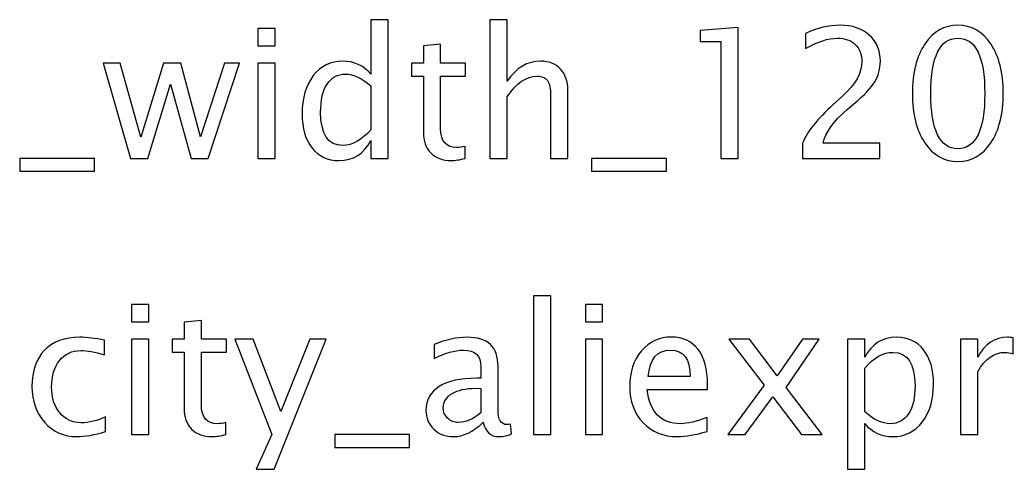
# Model space of a CAD drawing. Header units: centimetres. Extents: x -40.8 to 37.3, y -24.7 to 43.3.
# Drawn here: x -2.56 to 9.15, y 38.01 to 43.3 of the extents above; entities that cross this region are included whole.
import ezdxf

# ---------------------------------------------------------------- set-up
doc = ezdxf.new("R2010")
doc.units = ezdxf.units.CM
doc.header["$MEASUREMENT"] = 0
doc.layers.add('Layer 1', color=7, linetype='Continuous')

msp = doc.modelspace()

# ---------------------------------------------------------------- linework, layer by layer
at = {"layer": 'Layer 1'}
for points, knots in [([(0.24715, 42.99759), (0.24715, 42.99759), (0.24715, 43.20079), (0.24715, 43.20079), (0.24715, 43.20079), (0.24715, 43.20079), (0.45035, 43.20079), (0.45035, 43.20079), (0.45035, 43.20079), (0.45035, 43.20079), (0.45035, 42.99759), (0.45035, 42.99759), (0.45035, 42.99759), (0.45035, 42.99759), (0.24715, 42.99759), (0.24715, 42.99759)], [0, 0, 0, 0, 0.2, 0.2, 0.2, 0.2, 0.4, 0.4, 0.4, 0.4, 0.6, 0.6, 0.6, 0.6, 1, 1, 1, 1]), ([(1.58065, 41.67044), (1.58065, 41.67044), (1.58065, 41.88105), (1.58065, 41.88105), (1.58065, 41.88105), (1.49775, 41.72371), (1.37287, 41.64504), (1.206, 41.64504), (1.206, 41.64504), (1.07054, 41.64504), (0.964, 41.69408), (0.88639, 41.7925), (0.88639, 41.7925), (0.80878, 41.89093), (0.76997, 42.02534), (0.76997, 42.19573), (0.76997, 42.19573), (0.76997, 42.38199), (0.81407, 42.53192), (0.90191, 42.64552), (0.90191, 42.64552), (0.9901, 42.75876), (1.10582, 42.81556), (1.2494, 42.81556), (1.2494, 42.81556), (1.38239, 42.81556), (1.49317, 42.76476), (1.58065, 42.66281), (1.58065, 42.66281), (1.58065, 42.66281), (1.58065, 43.30239), (1.58065, 43.30239), (1.58065, 43.30239), (1.58065, 43.30239), (1.78386, 43.30239), (1.78386, 43.30239), (1.78386, 43.30239), (1.78386, 43.30239), (1.78386, 41.67044), (1.78386, 41.67044), (1.78386, 41.67044), (1.78386, 41.67044), (1.58065, 41.67044), (1.58065, 41.67044)], [0, 0, 0, 0, 0.08333333, 0.08333333, 0.08333333, 0.08333333, 0.16666667, 0.16666667, 0.16666667, 0.16666667, 0.25, 0.25, 0.25, 0.25, 0.33333333, 0.33333333, 0.33333333, 0.33333333, 0.41666667, 0.41666667, 0.41666667, 0.41666667, 0.5, 0.5, 0.5, 0.5, 0.58333333, 0.58333333, 0.58333333, 0.58333333, 0.66666667, 0.66666667, 0.66666667, 0.66666667, 0.75, 0.75, 0.75, 0.75, 0.83333333, 0.83333333, 0.83333333, 0.83333333, 1, 1, 1, 1]), ([(2.98259, 41.67044), (2.98259, 41.67044), (2.98259, 43.30239), (2.98259, 43.30239), (2.98259, 43.30239), (2.98259, 43.30239), (3.18579, 43.30239), (3.18579, 43.30239), (3.18579, 43.30239), (3.18579, 43.30239), (3.18579, 42.58026), (3.18579, 42.58026), (3.18579, 42.58026), (3.29339, 42.73724), (3.42533, 42.81556), (3.58126, 42.81556), (3.58126, 42.81556), (3.67933, 42.81556), (3.75729, 42.78487), (3.81479, 42.72313), (3.81479, 42.72313), (3.8723, 42.66175), (3.90123, 42.57884), (3.90123, 42.47513), (3.90123, 42.47513), (3.90123, 42.47513), (3.90123, 41.67044), (3.90123, 41.67044), (3.90123, 41.67044), (3.90123, 41.67044), (3.69802, 41.67044), (3.69802, 41.67044), (3.69802, 41.67044), (3.69802, 41.67044), (3.69802, 42.40881), (3.69802, 42.40881), (3.69802, 42.40881), (3.69802, 42.49206), (3.68568, 42.55133), (3.66134, 42.58661), (3.66134, 42.58661), (3.63664, 42.62224), (3.59607, 42.63987), (3.53927, 42.63987), (3.53927, 42.63987), (3.41439, 42.63987), (3.29656, 42.55838), (3.18579, 42.3954), (3.18579, 42.3954), (3.18579, 42.3954), (3.18579, 41.67044), (3.18579, 41.67044), (3.18579, 41.67044), (3.18579, 41.67044), (2.98259, 41.67044), (2.98259, 41.67044)], [0, 0, 0, 0, 0.06666667, 0.06666667, 0.06666667, 0.06666667, 0.13333333, 0.13333333, 0.13333333, 0.13333333, 0.2, 0.2, 0.2, 0.2, 0.26666667, 0.26666667, 0.26666667, 0.26666667, 0.33333333, 0.33333333, 0.33333333, 0.33333333, 0.4, 0.4, 0.4, 0.4, 0.46666667, 0.46666667, 0.46666667, 0.46666667, 0.53333333, 0.53333333, 0.53333333, 0.53333333, 0.6, 0.6, 0.6, 0.6, 0.66666667, 0.66666667, 0.66666667, 0.66666667, 0.73333333, 0.73333333, 0.73333333, 0.73333333, 0.8, 0.8, 0.8, 0.8, 0.86666667, 0.86666667, 0.86666667, 0.86666667, 1, 1, 1, 1]), ([(5.70605, 41.67044), (5.70605, 41.67044), (5.70605, 43.04839), (5.70605, 43.04839), (5.70605, 43.04839), (5.70605, 43.04839), (5.46263, 43.04839), (5.46263, 43.04839), (5.46263, 43.04839), (5.46263, 43.04839), (5.46263, 43.17539), (5.46263, 43.17539), (5.46263, 43.17539), (5.46263, 43.17539), (5.90925, 43.21349), (5.90925, 43.21349), (5.90925, 43.21349), (5.90925, 43.21349), (5.90925, 41.67044), (5.90925, 41.67044), (5.90925, 41.67044), (5.90925, 41.67044), (5.70605, 41.67044), (5.70605, 41.67044)], [0, 0, 0, 0, 0.14285714, 0.14285714, 0.14285714, 0.14285714, 0.28571429, 0.28571429, 0.28571429, 0.28571429, 0.42857143, 0.42857143, 0.42857143, 0.42857143, 0.57142857, 0.57142857, 0.57142857, 0.57142857, 0.71428571, 0.71428571, 0.71428571, 0.71428571, 1, 1, 1, 1]), ([(6.6656, 41.67044), (6.6656, 41.67044), (6.6656, 41.84824), (6.6656, 41.84824), (6.6656, 41.84824), (6.72487, 41.98688), (6.84446, 42.13822), (7.02473, 42.30156), (7.02473, 42.30156), (7.02473, 42.30156), (7.14115, 42.40598), (7.14115, 42.40598), (7.14115, 42.40598), (7.29108, 42.54216), (7.36622, 42.67692), (7.36622, 42.81097), (7.36622, 42.81097), (7.36622, 42.8967), (7.34047, 42.96373), (7.28932, 43.01276), (7.28932, 43.01276), (7.23816, 43.0618), (7.16725, 43.08649), (7.0773, 43.08649), (7.0773, 43.08649), (6.97217, 43.08649), (6.84764, 43.04628), (6.7037, 42.96584), (6.7037, 42.96584), (6.7037, 42.96584), (6.7037, 43.14364), (6.7037, 43.14364), (6.7037, 43.14364), (6.83952, 43.20714), (6.97464, 43.23889), (7.1094, 43.23889), (7.1094, 43.23889), (7.25263, 43.23889), (7.36763, 43.20044), (7.45442, 43.12318), (7.45442, 43.12318), (7.54085, 43.04592), (7.58424, 42.94362), (7.58424, 42.81591), (7.58424, 42.81591), (7.58424, 42.72419), (7.56237, 42.6427), (7.51862, 42.57179), (7.51862, 42.57179), (7.47452, 42.50053), (7.39303, 42.41445), (7.27344, 42.31285), (7.27344, 42.31285), (7.27344, 42.31285), (7.19477, 42.24582), (7.19477, 42.24582), (7.19477, 42.24582), (7.03108, 42.10718), (6.93654, 41.97453), (6.91114, 41.84824), (6.91114, 41.84824), (6.91114, 41.84824), (7.57789, 41.84824), (7.57789, 41.84824), (7.57789, 41.84824), (7.57789, 41.84824), (7.57789, 41.67044), (7.57789, 41.67044), (7.57789, 41.67044), (7.57789, 41.67044), (6.6656, 41.67044), (6.6656, 41.67044)], [0, 0, 0, 0, 0.05263158, 0.05263158, 0.05263158, 0.05263158, 0.10526316, 0.10526316, 0.10526316, 0.10526316, 0.15789474, 0.15789474, 0.15789474, 0.15789474, 0.21052632, 0.21052632, 0.21052632, 0.21052632, 0.26315789, 0.26315789, 0.26315789, 0.26315789, 0.31578947, 0.31578947, 0.31578947, 0.31578947, 0.36842105, 0.36842105, 0.36842105, 0.36842105, 0.42105263, 0.42105263, 0.42105263, 0.42105263, 0.47368421, 0.47368421, 0.47368421, 0.47368421, 0.52631579, 0.52631579, 0.52631579, 0.52631579, 0.57894737, 0.57894737, 0.57894737, 0.57894737, 0.63157895, 0.63157895, 0.63157895, 0.63157895, 0.68421053, 0.68421053, 0.68421053, 0.68421053, 0.73684211, 0.73684211, 0.73684211, 0.73684211, 0.78947368, 0.78947368, 0.78947368, 0.78947368, 0.84210526, 0.84210526, 0.84210526, 0.84210526, 0.89473684, 0.89473684, 0.89473684, 0.89473684, 1, 1, 1, 1]), ([(8.49723, 41.63234), (8.33671, 41.63234), (8.20724, 41.70607), (8.10917, 41.85318), (8.10917, 41.85318), (8.01075, 42.00029), (7.96171, 42.19432), (7.96171, 42.43562), (7.96171, 42.43562), (7.96171, 42.67692), (8.01075, 42.87094), (8.10917, 43.01805), (8.10917, 43.01805), (8.20724, 43.16516), (8.33671, 43.23889), (8.49723, 43.23889), (8.49723, 43.23889), (8.65845, 43.23889), (8.78792, 43.16551), (8.88599, 43.01876), (8.88599, 43.01876), (8.98371, 42.872), (9.03275, 42.67762), (9.03275, 42.43562), (9.03275, 42.43562), (9.03275, 42.19432), (8.98371, 42.00029), (8.88599, 41.85318), (8.88599, 41.85318), (8.78792, 41.70607), (8.65845, 41.63234), (8.49723, 41.63234)], [0, 0, 0, 0, 0.11111111, 0.11111111, 0.11111111, 0.11111111, 0.22222222, 0.22222222, 0.22222222, 0.22222222, 0.33333333, 0.33333333, 0.33333333, 0.33333333, 0.44444444, 0.44444444, 0.44444444, 0.44444444, 0.55555556, 0.55555556, 0.55555556, 0.55555556, 0.66666667, 0.66666667, 0.66666667, 0.66666667, 0.77777778, 0.77777778, 0.77777778, 0.77777778, 1, 1, 1, 1]), ([(8.49687, 41.78474), (8.70889, 41.78474), (8.81473, 42.0017), (8.81473, 42.43562), (8.81473, 42.43562), (8.81473, 42.86953), (8.70889, 43.08649), (8.49687, 43.08649), (8.49687, 43.08649), (8.28556, 43.08649), (8.17973, 42.86953), (8.17973, 42.43562), (8.17973, 42.43562), (8.17973, 42.0017), (8.28556, 41.78474), (8.49687, 41.78474)], [0, 0, 0, 0, 0.2, 0.2, 0.2, 0.2, 0.4, 0.4, 0.4, 0.4, 0.6, 0.6, 0.6, 0.6, 1, 1, 1, 1]), ([(2.69261, 41.67079), (2.62982, 41.65351), (2.57514, 41.64504), (2.52892, 41.64504), (2.52892, 41.64504), (2.42521, 41.64504), (2.34442, 41.67467), (2.28656, 41.73394), (2.28656, 41.73394), (2.22835, 41.79321), (2.19943, 41.8754), (2.19943, 41.98088), (2.19943, 41.98088), (2.19943, 41.98088), (2.19943, 42.63987), (2.19943, 42.63987), (2.19943, 42.63987), (2.19943, 42.63987), (2.05902, 42.63987), (2.05902, 42.63987), (2.05902, 42.63987), (2.05902, 42.63987), (2.05902, 42.79228), (2.05902, 42.79228), (2.05902, 42.79228), (2.05902, 42.79228), (2.19943, 42.79228), (2.19943, 42.79228), (2.19943, 42.79228), (2.19943, 42.79228), (2.19943, 42.99512), (2.19943, 42.99512), (2.19943, 42.99512), (2.19943, 42.99512), (2.40263, 43.01453), (2.40263, 43.01453), (2.40263, 43.01453), (2.40263, 43.01453), (2.40263, 42.79228), (2.40263, 42.79228), (2.40263, 42.79228), (2.40263, 42.79228), (2.69684, 42.79228), (2.69684, 42.79228), (2.69684, 42.79228), (2.69684, 42.79228), (2.69684, 42.63987), (2.69684, 42.63987), (2.69684, 42.63987), (2.69684, 42.63987), (2.40263, 42.63987), (2.40263, 42.63987), (2.40263, 42.63987), (2.40263, 42.63987), (2.40263, 42.01757), (2.40263, 42.01757), (2.40263, 42.01757), (2.40263, 41.87082), (2.46648, 41.79744), (2.59383, 41.79744), (2.59383, 41.79744), (2.621, 41.79744), (2.65381, 41.80203), (2.69261, 41.81085), (2.69261, 41.81085), (2.69261, 41.81085), (2.69261, 41.67079), (2.69261, 41.67079)], [0, 0, 0, 0, 0.05555556, 0.05555556, 0.05555556, 0.05555556, 0.11111111, 0.11111111, 0.11111111, 0.11111111, 0.16666667, 0.16666667, 0.16666667, 0.16666667, 0.22222222, 0.22222222, 0.22222222, 0.22222222, 0.27777778, 0.27777778, 0.27777778, 0.27777778, 0.33333333, 0.33333333, 0.33333333, 0.33333333, 0.38888889, 0.38888889, 0.38888889, 0.38888889, 0.44444444, 0.44444444, 0.44444444, 0.44444444, 0.5, 0.5, 0.5, 0.5, 0.55555556, 0.55555556, 0.55555556, 0.55555556, 0.61111111, 0.61111111, 0.61111111, 0.61111111, 0.66666667, 0.66666667, 0.66666667, 0.66666667, 0.72222222, 0.72222222, 0.72222222, 0.72222222, 0.77777778, 0.77777778, 0.77777778, 0.77777778, 0.83333333, 0.83333333, 0.83333333, 0.83333333, 0.88888889, 0.88888889, 0.88888889, 0.88888889, 1, 1, 1, 1]), ([(-1.25251, 41.67044), (-1.25251, 41.67044), (-1.57424, 42.79228), (-1.57424, 42.79228), (-1.57424, 42.79228), (-1.57424, 42.79228), (-1.37598, 42.79228), (-1.37598, 42.79228), (-1.37598, 42.79228), (-1.37598, 42.79228), (-1.12939, 41.92127), (-1.12939, 41.92127), (-1.12939, 41.92127), (-1.12939, 41.92127), (-0.86339, 42.79228), (-0.86339, 42.79228), (-0.86339, 42.79228), (-0.86339, 42.79228), (-0.66019, 42.79228), (-0.66019, 42.79228), (-0.66019, 42.79228), (-0.66019, 42.79228), (-0.4263, 41.92268), (-0.4263, 41.92268), (-0.4263, 41.92268), (-0.4263, 41.92268), (-0.14337, 42.79228), (-0.14337, 42.79228), (-0.14337, 42.79228), (-0.14337, 42.79228), (0.0302, 42.79228), (0.0302, 42.79228), (0.0302, 42.79228), (0.0302, 42.79228), (-0.33599, 41.67044), (-0.33599, 41.67044), (-0.33599, 41.67044), (-0.33599, 41.67044), (-0.53919, 41.67044), (-0.53919, 41.67044), (-0.53919, 41.67044), (-0.53919, 41.67044), (-0.77978, 42.54533), (-0.77978, 42.54533), (-0.77978, 42.54533), (-0.77978, 42.54533), (-1.04931, 41.67044), (-1.04931, 41.67044), (-1.04931, 41.67044), (-1.04931, 41.67044), (-1.25251, 41.67044), (-1.25251, 41.67044)], [0, 0, 0, 0, 0.07142857, 0.07142857, 0.07142857, 0.07142857, 0.14285714, 0.14285714, 0.14285714, 0.14285714, 0.21428571, 0.21428571, 0.21428571, 0.21428571, 0.28571429, 0.28571429, 0.28571429, 0.28571429, 0.35714286, 0.35714286, 0.35714286, 0.35714286, 0.42857143, 0.42857143, 0.42857143, 0.42857143, 0.5, 0.5, 0.5, 0.5, 0.57142857, 0.57142857, 0.57142857, 0.57142857, 0.64285714, 0.64285714, 0.64285714, 0.64285714, 0.71428571, 0.71428571, 0.71428571, 0.71428571, 0.78571429, 0.78571429, 0.78571429, 0.78571429, 0.85714286, 0.85714286, 0.85714286, 0.85714286, 1, 1, 1, 1]), ([(0.24715, 41.67044), (0.24715, 41.67044), (0.24715, 42.79228), (0.24715, 42.79228), (0.24715, 42.79228), (0.24715, 42.79228), (0.45035, 42.79228), (0.45035, 42.79228), (0.45035, 42.79228), (0.45035, 42.79228), (0.45035, 41.67044), (0.45035, 41.67044), (0.45035, 41.67044), (0.45035, 41.67044), (0.24715, 41.67044), (0.24715, 41.67044)], [0, 0, 0, 0, 0.2, 0.2, 0.2, 0.2, 0.4, 0.4, 0.4, 0.4, 0.6, 0.6, 0.6, 0.6, 1, 1, 1, 1]), ([(1.58065, 42.52381), (1.47517, 42.61659), (1.37534, 42.66316), (1.28079, 42.66316), (1.28079, 42.66316), (1.18766, 42.66316), (1.11569, 42.62435), (1.06454, 42.54639), (1.06454, 42.54639), (1.01339, 42.46878), (0.98799, 42.35871), (0.98799, 42.21619), (0.98799, 42.21619), (0.98799, 41.95407), (1.07477, 41.82284), (1.24869, 41.82284), (1.24869, 41.82284), (1.36158, 41.82284), (1.47235, 41.88458), (1.58065, 42.0077), (1.58065, 42.0077), (1.58065, 42.0077), (1.58065, 42.52381), (1.58065, 42.52381)], [0, 0, 0, 0, 0.14285714, 0.14285714, 0.14285714, 0.14285714, 0.28571429, 0.28571429, 0.28571429, 0.28571429, 0.42857143, 0.42857143, 0.42857143, 0.42857143, 0.57142857, 0.57142857, 0.57142857, 0.57142857, 0.71428571, 0.71428571, 0.71428571, 0.71428571, 1, 1, 1, 1]), ([(-2.55638, 41.51804), (-2.55638, 41.51804), (-2.55638, 41.67044), (-2.55638, 41.67044), (-2.55638, 41.67044), (-2.55638, 41.67044), (-1.67585, 41.67044), (-1.67585, 41.67044), (-1.67585, 41.67044), (-1.67585, 41.67044), (-1.67585, 41.51804), (-1.67585, 41.51804), (-1.67585, 41.51804), (-1.67585, 41.51804), (-2.55638, 41.51804), (-2.55638, 41.51804)], [0, 0, 0, 0, 0.2, 0.2, 0.2, 0.2, 0.4, 0.4, 0.4, 0.4, 0.6, 0.6, 0.6, 0.6, 1, 1, 1, 1]), ([(4.18204, 41.51804), (4.18204, 41.51804), (4.18204, 41.67044), (4.18204, 41.67044), (4.18204, 41.67044), (4.18204, 41.67044), (5.06257, 41.67044), (5.06257, 41.67044), (5.06257, 41.67044), (5.06257, 41.67044), (5.06257, 41.51804), (5.06257, 41.51804), (5.06257, 41.51804), (5.06257, 41.51804), (4.18204, 41.51804), (4.18204, 41.51804)], [0, 0, 0, 0, 0.2, 0.2, 0.2, 0.2, 0.4, 0.4, 0.4, 0.4, 0.6, 0.6, 0.6, 0.6, 1, 1, 1, 1]), ([(3.49588, 38.41783), (3.49588, 38.41783), (3.49588, 40.04978), (3.49588, 40.04978), (3.49588, 40.04978), (3.49588, 40.04978), (3.69908, 40.04978), (3.69908, 40.04978), (3.69908, 40.04978), (3.69908, 40.04978), (3.69908, 38.41783), (3.69908, 38.41783), (3.69908, 38.41783), (3.69908, 38.41783), (3.49588, 38.41783), (3.49588, 38.41783)], [0, 0, 0, 0, 0.2, 0.2, 0.2, 0.2, 0.4, 0.4, 0.4, 0.4, 0.6, 0.6, 0.6, 0.6, 1, 1, 1, 1]), ([(-1.24052, 39.74498), (-1.24052, 39.74498), (-1.24052, 39.94818), (-1.24052, 39.94818), (-1.24052, 39.94818), (-1.24052, 39.94818), (-1.03732, 39.94818), (-1.03732, 39.94818), (-1.03732, 39.94818), (-1.03732, 39.94818), (-1.03732, 39.74498), (-1.03732, 39.74498), (-1.03732, 39.74498), (-1.03732, 39.74498), (-1.24052, 39.74498), (-1.24052, 39.74498)], [0, 0, 0, 0, 0.2, 0.2, 0.2, 0.2, 0.4, 0.4, 0.4, 0.4, 0.6, 0.6, 0.6, 0.6, 1, 1, 1, 1]), ([(4.1076, 39.74498), (4.1076, 39.74498), (4.1076, 39.94818), (4.1076, 39.94818), (4.1076, 39.94818), (4.1076, 39.94818), (4.3108, 39.94818), (4.3108, 39.94818), (4.3108, 39.94818), (4.3108, 39.94818), (4.3108, 39.74498), (4.3108, 39.74498), (4.3108, 39.74498), (4.3108, 39.74498), (4.1076, 39.74498), (4.1076, 39.74498)], [0, 0, 0, 0, 0.2, 0.2, 0.2, 0.2, 0.4, 0.4, 0.4, 0.4, 0.6, 0.6, 0.6, 0.6, 1, 1, 1, 1]), ([(-0.12715, 38.41818), (-0.18994, 38.4009), (-0.24462, 38.39243), (-0.29084, 38.39243), (-0.29084, 38.39243), (-0.39455, 38.39243), (-0.47534, 38.42206), (-0.5332, 38.48133), (-0.5332, 38.48133), (-0.59141, 38.5406), (-0.62033, 38.62279), (-0.62033, 38.72827), (-0.62033, 38.72827), (-0.62033, 38.72827), (-0.62033, 39.38726), (-0.62033, 39.38726), (-0.62033, 39.38726), (-0.62033, 39.38726), (-0.76074, 39.38726), (-0.76074, 39.38726), (-0.76074, 39.38726), (-0.76074, 39.38726), (-0.76074, 39.53967), (-0.76074, 39.53967), (-0.76074, 39.53967), (-0.76074, 39.53967), (-0.62033, 39.53967), (-0.62033, 39.53967), (-0.62033, 39.53967), (-0.62033, 39.53967), (-0.62033, 39.74251), (-0.62033, 39.74251), (-0.62033, 39.74251), (-0.62033, 39.74251), (-0.41713, 39.76192), (-0.41713, 39.76192), (-0.41713, 39.76192), (-0.41713, 39.76192), (-0.41713, 39.53967), (-0.41713, 39.53967), (-0.41713, 39.53967), (-0.41713, 39.53967), (-0.12292, 39.53967), (-0.12292, 39.53967), (-0.12292, 39.53967), (-0.12292, 39.53967), (-0.12292, 39.38726), (-0.12292, 39.38726), (-0.12292, 39.38726), (-0.12292, 39.38726), (-0.41713, 39.38726), (-0.41713, 39.38726), (-0.41713, 39.38726), (-0.41713, 39.38726), (-0.41713, 38.76496), (-0.41713, 38.76496), (-0.41713, 38.76496), (-0.41713, 38.61821), (-0.35328, 38.54483), (-0.22593, 38.54483), (-0.22593, 38.54483), (-0.19876, 38.54483), (-0.16595, 38.54942), (-0.12715, 38.55824), (-0.12715, 38.55824), (-0.12715, 38.55824), (-0.12715, 38.41818), (-0.12715, 38.41818)], [0, 0, 0, 0, 0.05555556, 0.05555556, 0.05555556, 0.05555556, 0.11111111, 0.11111111, 0.11111111, 0.11111111, 0.16666667, 0.16666667, 0.16666667, 0.16666667, 0.22222222, 0.22222222, 0.22222222, 0.22222222, 0.27777778, 0.27777778, 0.27777778, 0.27777778, 0.33333333, 0.33333333, 0.33333333, 0.33333333, 0.38888889, 0.38888889, 0.38888889, 0.38888889, 0.44444444, 0.44444444, 0.44444444, 0.44444444, 0.5, 0.5, 0.5, 0.5, 0.55555556, 0.55555556, 0.55555556, 0.55555556, 0.61111111, 0.61111111, 0.61111111, 0.61111111, 0.66666667, 0.66666667, 0.66666667, 0.66666667, 0.72222222, 0.72222222, 0.72222222, 0.72222222, 0.77777778, 0.77777778, 0.77777778, 0.77777778, 0.83333333, 0.83333333, 0.83333333, 0.83333333, 0.88888889, 0.88888889, 0.88888889, 0.88888889, 1, 1, 1, 1]), ([(5.5427, 38.45381), (5.40618, 38.41289), (5.28941, 38.39243), (5.19204, 38.39243), (5.19204, 38.39243), (5.02588, 38.39243), (4.89077, 38.44746), (4.7867, 38.55718), (4.7867, 38.55718), (4.68263, 38.66689), (4.63042, 38.80906), (4.63042, 38.98404), (4.63042, 38.98404), (4.63042, 39.15373), (4.67628, 39.29307), (4.76836, 39.40208), (4.76836, 39.40208), (4.86043, 39.51074), (4.97826, 39.56507), (5.12184, 39.56507), (5.12184, 39.56507), (5.25766, 39.56507), (5.36279, 39.51673), (5.43687, 39.42007), (5.43687, 39.42007), (5.51095, 39.32341), (5.548, 39.18653), (5.548, 39.00909), (5.548, 39.00909), (5.548, 39.00909), (5.54694, 38.947), (5.54694, 38.947), (5.54694, 38.947), (5.54694, 38.947), (4.83785, 38.947), (4.83785, 38.947), (4.83785, 38.947), (4.86749, 38.67889), (4.99837, 38.54483), (5.23014, 38.54483), (5.23014, 38.54483), (5.31516, 38.54483), (5.41923, 38.56882), (5.5427, 38.6168), (5.5427, 38.6168), (5.5427, 38.6168), (5.5427, 38.45381), (5.5427, 38.45381)], [0, 0, 0, 0, 0.07692308, 0.07692308, 0.07692308, 0.07692308, 0.15384615, 0.15384615, 0.15384615, 0.15384615, 0.23076923, 0.23076923, 0.23076923, 0.23076923, 0.30769231, 0.30769231, 0.30769231, 0.30769231, 0.38461538, 0.38461538, 0.38461538, 0.38461538, 0.46153846, 0.46153846, 0.46153846, 0.46153846, 0.53846154, 0.53846154, 0.53846154, 0.53846154, 0.61538462, 0.61538462, 0.61538462, 0.61538462, 0.69230769, 0.69230769, 0.69230769, 0.69230769, 0.76923077, 0.76923077, 0.76923077, 0.76923077, 0.84615385, 0.84615385, 0.84615385, 0.84615385, 1, 1, 1, 1]), ([(-1.54568, 38.4517), (-1.67726, 38.41219), (-1.79086, 38.39243), (-1.88646, 38.39243), (-1.88646, 38.39243), (-2.03815, 38.39243), (-2.16374, 38.44852), (-2.26358, 38.56035), (-2.26358, 38.56035), (-2.36342, 38.67254), (-2.41351, 38.814), (-2.41351, 38.98439), (-2.41351, 38.98439), (-2.41351, 39.16643), (-2.36412, 39.3086), (-2.26534, 39.4102), (-2.26534, 39.4102), (-2.16656, 39.51215), (-2.02863, 39.56295), (-1.85153, 39.56295), (-1.85153, 39.56295), (-1.7644, 39.56295), (-1.66633, 39.55095), (-1.55838, 39.52697), (-1.55838, 39.52697), (-1.55838, 39.52697), (-1.55838, 39.35551), (-1.55838, 39.35551), (-1.55838, 39.35551), (-1.67303, 39.38938), (-1.76651, 39.40631), (-1.83848, 39.40631), (-1.83848, 39.40631), (-1.9429, 39.40631), (-2.02651, 39.36716), (-2.08895, 39.28919), (-2.08895, 39.28919), (-2.1514, 39.21123), (-2.18279, 39.10716), (-2.18279, 38.97734), (-2.18279, 38.97734), (-2.18279, 38.85139), (-2.15034, 38.74979), (-2.08578, 38.67183), (-2.08578, 38.67183), (-2.02122, 38.59422), (-1.93691, 38.55541), (-1.83213, 38.55541), (-1.83213, 38.55541), (-1.73935, 38.55541), (-1.6441, 38.5794), (-1.54568, 38.62738), (-1.54568, 38.62738), (-1.54568, 38.62738), (-1.54568, 38.4517), (-1.54568, 38.4517)], [0, 0, 0, 0, 0.06666667, 0.06666667, 0.06666667, 0.06666667, 0.13333333, 0.13333333, 0.13333333, 0.13333333, 0.2, 0.2, 0.2, 0.2, 0.26666667, 0.26666667, 0.26666667, 0.26666667, 0.33333333, 0.33333333, 0.33333333, 0.33333333, 0.4, 0.4, 0.4, 0.4, 0.46666667, 0.46666667, 0.46666667, 0.46666667, 0.53333333, 0.53333333, 0.53333333, 0.53333333, 0.6, 0.6, 0.6, 0.6, 0.66666667, 0.66666667, 0.66666667, 0.66666667, 0.73333333, 0.73333333, 0.73333333, 0.73333333, 0.8, 0.8, 0.8, 0.8, 0.86666667, 0.86666667, 0.86666667, 0.86666667, 1, 1, 1, 1]), ([(-1.24052, 38.41783), (-1.24052, 38.41783), (-1.24052, 39.53967), (-1.24052, 39.53967), (-1.24052, 39.53967), (-1.24052, 39.53967), (-1.03732, 39.53967), (-1.03732, 39.53967), (-1.03732, 39.53967), (-1.03732, 39.53967), (-1.03732, 38.41783), (-1.03732, 38.41783), (-1.03732, 38.41783), (-1.03732, 38.41783), (-1.24052, 38.41783), (-1.24052, 38.41783)], [0, 0, 0, 0, 0.2, 0.2, 0.2, 0.2, 0.4, 0.4, 0.4, 0.4, 0.6, 0.6, 0.6, 0.6, 1, 1, 1, 1]), ([(0.22915, 38.00931), (0.22915, 38.00931), (0.41119, 38.41642), (0.41119, 38.41642), (0.41119, 38.41642), (0.41119, 38.41642), (-0.02344, 39.53967), (-0.02344, 39.53967), (-0.02344, 39.53967), (-0.02344, 39.53967), (0.19458, 39.53967), (0.19458, 39.53967), (0.19458, 39.53967), (0.19458, 39.53967), (0.51773, 38.69017), (0.51773, 38.69017), (0.51773, 38.69017), (0.51773, 38.69017), (0.86239, 39.53967), (0.86239, 39.53967), (0.86239, 39.53967), (0.86239, 39.53967), (1.05395, 39.53967), (1.05395, 39.53967), (1.05395, 39.53967), (1.05395, 39.53967), (0.44082, 38.00931), (0.44082, 38.00931), (0.44082, 38.00931), (0.44082, 38.00931), (0.22915, 38.00931), (0.22915, 38.00931)], [0, 0, 0, 0, 0.11111111, 0.11111111, 0.11111111, 0.11111111, 0.22222222, 0.22222222, 0.22222222, 0.22222222, 0.33333333, 0.33333333, 0.33333333, 0.33333333, 0.44444444, 0.44444444, 0.44444444, 0.44444444, 0.55555556, 0.55555556, 0.55555556, 0.55555556, 0.66666667, 0.66666667, 0.66666667, 0.66666667, 0.77777778, 0.77777778, 0.77777778, 0.77777778, 1, 1, 1, 1]), ([(2.90533, 38.56071), (2.78327, 38.44852), (2.6658, 38.39243), (2.55291, 38.39243), (2.55291, 38.39243), (2.46013, 38.39243), (2.38287, 38.42136), (2.32184, 38.47957), (2.32184, 38.47957), (2.26046, 38.53777), (2.22976, 38.61115), (2.22976, 38.6997), (2.22976, 38.6997), (2.22976, 38.82211), (2.28127, 38.91631), (2.38428, 38.98192), (2.38428, 38.98192), (2.48729, 39.04754), (2.63511, 39.08035), (2.82772, 39.08035), (2.82772, 39.08035), (2.82772, 39.08035), (2.87535, 39.08035), (2.87535, 39.08035), (2.87535, 39.08035), (2.87535, 39.08035), (2.87535, 39.21546), (2.87535, 39.21546), (2.87535, 39.21546), (2.87535, 39.34564), (2.80761, 39.41055), (2.67179, 39.41055), (2.67179, 39.41055), (2.56667, 39.41055), (2.45166, 39.37739), (2.32713, 39.31106), (2.32713, 39.31106), (2.32713, 39.31106), (2.32713, 39.47828), (2.32713, 39.47828), (2.32713, 39.47828), (2.46401, 39.53473), (2.59313, 39.56295), (2.71413, 39.56295), (2.71413, 39.56295), (2.83866, 39.56295), (2.93073, 39.53473), (2.98965, 39.47793), (2.98965, 39.47793), (3.04891, 39.42113), (3.07855, 39.33364), (3.07855, 39.21546), (3.07855, 39.21546), (3.07855, 39.21546), (3.07855, 38.70852), (3.07855, 38.70852), (3.07855, 38.70852), (3.07855, 38.59246), (3.11418, 38.53425), (3.18579, 38.53425), (3.18579, 38.53425), (3.19461, 38.53425), (3.20767, 38.53566), (3.22495, 38.53848), (3.22495, 38.53848), (3.22495, 38.53848), (3.23942, 38.42559), (3.23942, 38.42559), (3.23942, 38.42559), (3.1932, 38.40337), (3.1424, 38.39243), (3.08666, 38.39243), (3.08666, 38.39243), (2.99176, 38.39243), (2.93144, 38.44852), (2.90533, 38.56071)], [0, 0, 0, 0, 0.05, 0.05, 0.05, 0.05, 0.1, 0.1, 0.1, 0.1, 0.15, 0.15, 0.15, 0.15, 0.2, 0.2, 0.2, 0.2, 0.25, 0.25, 0.25, 0.25, 0.3, 0.3, 0.3, 0.3, 0.35, 0.35, 0.35, 0.35, 0.4, 0.4, 0.4, 0.4, 0.45, 0.45, 0.45, 0.45, 0.5, 0.5, 0.5, 0.5, 0.55, 0.55, 0.55, 0.55, 0.6, 0.6, 0.6, 0.6, 0.65, 0.65, 0.65, 0.65, 0.7, 0.7, 0.7, 0.7, 0.75, 0.75, 0.75, 0.75, 0.8, 0.8, 0.8, 0.8, 0.85, 0.85, 0.85, 0.85, 0.9, 0.9, 0.9, 0.9, 1, 1, 1, 1]), ([(4.1076, 38.41783), (4.1076, 38.41783), (4.1076, 39.53967), (4.1076, 39.53967), (4.1076, 39.53967), (4.1076, 39.53967), (4.3108, 39.53967), (4.3108, 39.53967), (4.3108, 39.53967), (4.3108, 39.53967), (4.3108, 38.41783), (4.3108, 38.41783), (4.3108, 38.41783), (4.3108, 38.41783), (4.1076, 38.41783), (4.1076, 38.41783)], [0, 0, 0, 0, 0.2, 0.2, 0.2, 0.2, 0.4, 0.4, 0.4, 0.4, 0.6, 0.6, 0.6, 0.6, 1, 1, 1, 1]), ([(5.78648, 38.41783), (5.78648, 38.41783), (6.21369, 38.99674), (6.21369, 38.99674), (6.21369, 38.99674), (6.21369, 38.99674), (5.79918, 39.53967), (5.79918, 39.53967), (5.79918, 39.53967), (5.79918, 39.53967), (6.04154, 39.53967), (6.04154, 39.53967), (6.04154, 39.53967), (6.04154, 39.53967), (6.36891, 39.10751), (6.36891, 39.10751), (6.36891, 39.10751), (6.36891, 39.10751), (6.66525, 39.53967), (6.66525, 39.53967), (6.66525, 39.53967), (6.66525, 39.53967), (6.86386, 39.53967), (6.86386, 39.53967), (6.86386, 39.53967), (6.86386, 39.53967), (6.47581, 38.97063), (6.47581, 38.97063), (6.47581, 38.97063), (6.47581, 38.97063), (6.89773, 38.41783), (6.89773, 38.41783), (6.89773, 38.41783), (6.89773, 38.41783), (6.65537, 38.41783), (6.65537, 38.41783), (6.65537, 38.41783), (6.65537, 38.41783), (6.31741, 38.86233), (6.31741, 38.86233), (6.31741, 38.86233), (6.31741, 38.86233), (5.99038, 38.41783), (5.99038, 38.41783), (5.99038, 38.41783), (5.99038, 38.41783), (5.78648, 38.41783), (5.78648, 38.41783)], [0, 0, 0, 0, 0.07692308, 0.07692308, 0.07692308, 0.07692308, 0.15384615, 0.15384615, 0.15384615, 0.15384615, 0.23076923, 0.23076923, 0.23076923, 0.23076923, 0.30769231, 0.30769231, 0.30769231, 0.30769231, 0.38461538, 0.38461538, 0.38461538, 0.38461538, 0.46153846, 0.46153846, 0.46153846, 0.46153846, 0.53846154, 0.53846154, 0.53846154, 0.53846154, 0.61538462, 0.61538462, 0.61538462, 0.61538462, 0.69230769, 0.69230769, 0.69230769, 0.69230769, 0.76923077, 0.76923077, 0.76923077, 0.76923077, 0.84615385, 0.84615385, 0.84615385, 0.84615385, 1, 1, 1, 1]), ([(7.19688, 38.00931), (7.19688, 38.00931), (7.19688, 39.53967), (7.19688, 39.53967), (7.19688, 39.53967), (7.19688, 39.53967), (7.40008, 39.53967), (7.40008, 39.53967), (7.40008, 39.53967), (7.40008, 39.53967), (7.40008, 39.32765), (7.40008, 39.32765), (7.40008, 39.32765), (7.48334, 39.48463), (7.60857, 39.56295), (7.77544, 39.56295), (7.77544, 39.56295), (7.91055, 39.56295), (8.01674, 39.51391), (8.09435, 39.41549), (8.09435, 39.41549), (8.17196, 39.31706), (8.21077, 39.18265), (8.21077, 39.01226), (8.21077, 39.01226), (8.21077, 38.8267), (8.16667, 38.67677), (8.07883, 38.56317), (8.07883, 38.56317), (7.99098, 38.44923), (7.87527, 38.39243), (7.73205, 38.39243), (7.73205, 38.39243), (7.59905, 38.39243), (7.48828, 38.44323), (7.40008, 38.54518), (7.40008, 38.54518), (7.40008, 38.54518), (7.40008, 38.00931), (7.40008, 38.00931), (7.40008, 38.00931), (7.40008, 38.00931), (7.19688, 38.00931), (7.19688, 38.00931)], [0, 0, 0, 0, 0.08333333, 0.08333333, 0.08333333, 0.08333333, 0.16666667, 0.16666667, 0.16666667, 0.16666667, 0.25, 0.25, 0.25, 0.25, 0.33333333, 0.33333333, 0.33333333, 0.33333333, 0.41666667, 0.41666667, 0.41666667, 0.41666667, 0.5, 0.5, 0.5, 0.5, 0.58333333, 0.58333333, 0.58333333, 0.58333333, 0.66666667, 0.66666667, 0.66666667, 0.66666667, 0.75, 0.75, 0.75, 0.75, 0.83333333, 0.83333333, 0.83333333, 0.83333333, 1, 1, 1, 1]), ([(8.52897, 38.41783), (8.52897, 38.41783), (8.52897, 39.53967), (8.52897, 39.53967), (8.52897, 39.53967), (8.52897, 39.53967), (8.73217, 39.53967), (8.73217, 39.53967), (8.73217, 39.53967), (8.73217, 39.53967), (8.73217, 39.32765), (8.73217, 39.32765), (8.73217, 39.32765), (8.81296, 39.48463), (8.93008, 39.56295), (9.08389, 39.56295), (9.08389, 39.56295), (9.1047, 39.56295), (9.12658, 39.56118), (9.14915, 39.55766), (9.14915, 39.55766), (9.14915, 39.55766), (9.14915, 39.36751), (9.14915, 39.36751), (9.14915, 39.36751), (9.11388, 39.37915), (9.08283, 39.38515), (9.05602, 39.38515), (9.05602, 39.38515), (8.9269, 39.38515), (8.81895, 39.30895), (8.73217, 39.1562), (8.73217, 39.1562), (8.73217, 39.1562), (8.73217, 38.41783), (8.73217, 38.41783), (8.73217, 38.41783), (8.73217, 38.41783), (8.52897, 38.41783), (8.52897, 38.41783)], [0, 0, 0, 0, 0.09090909, 0.09090909, 0.09090909, 0.09090909, 0.18181818, 0.18181818, 0.18181818, 0.18181818, 0.27272727, 0.27272727, 0.27272727, 0.27272727, 0.36363636, 0.36363636, 0.36363636, 0.36363636, 0.45454545, 0.45454545, 0.45454545, 0.45454545, 0.54545455, 0.54545455, 0.54545455, 0.54545455, 0.63636364, 0.63636364, 0.63636364, 0.63636364, 0.72727273, 0.72727273, 0.72727273, 0.72727273, 0.81818182, 0.81818182, 0.81818182, 0.81818182, 1, 1, 1, 1]), ([(4.84844, 39.0994), (4.84844, 39.0994), (5.34374, 39.0994), (5.34374, 39.0994), (5.34374, 39.0994), (5.34374, 39.30824), (5.26577, 39.41266), (5.1102, 39.41266), (5.1102, 39.41266), (4.95357, 39.41266), (4.86643, 39.30824), (4.84844, 39.0994)], [0, 0, 0, 0, 0.25, 0.25, 0.25, 0.25, 0.5, 0.5, 0.5, 0.5, 1, 1, 1, 1]), ([(7.40008, 38.68524), (7.50486, 38.59175), (7.60469, 38.54483), (7.69959, 38.54483), (7.69959, 38.54483), (7.79308, 38.54483), (7.8654, 38.58399), (7.9162, 38.66195), (7.9162, 38.66195), (7.96735, 38.73992), (7.99275, 38.84963), (7.99275, 38.99145), (7.99275, 38.99145), (7.99275, 39.25391), (7.90596, 39.38515), (7.7324, 39.38515), (7.7324, 39.38515), (7.6188, 39.38515), (7.50803, 39.32376), (7.40008, 39.20065), (7.40008, 39.20065), (7.40008, 39.20065), (7.40008, 38.68524), (7.40008, 38.68524)], [0, 0, 0, 0, 0.14285714, 0.14285714, 0.14285714, 0.14285714, 0.28571429, 0.28571429, 0.28571429, 0.28571429, 0.42857143, 0.42857143, 0.42857143, 0.42857143, 0.57142857, 0.57142857, 0.57142857, 0.57142857, 0.71428571, 0.71428571, 0.71428571, 0.71428571, 1, 1, 1, 1]), ([(2.87535, 38.67148), (2.87535, 38.67148), (2.87535, 38.9597), (2.87535, 38.9597), (2.87535, 38.9597), (2.87535, 38.9597), (2.81008, 38.96181), (2.81008, 38.96181), (2.81008, 38.96181), (2.69719, 38.96181), (2.60618, 38.941), (2.53668, 38.89937), (2.53668, 38.89937), (2.46754, 38.85739), (2.43296, 38.80201), (2.43296, 38.73286), (2.43296, 38.73286), (2.43296, 38.68453), (2.45025, 38.64361), (2.48447, 38.61009), (2.48447, 38.61009), (2.51904, 38.57658), (2.56102, 38.55965), (2.61076, 38.55965), (2.61076, 38.55965), (2.69543, 38.55965), (2.78363, 38.59704), (2.87535, 38.67148)], [0, 0, 0, 0, 0.125, 0.125, 0.125, 0.125, 0.25, 0.25, 0.25, 0.25, 0.375, 0.375, 0.375, 0.375, 0.5, 0.5, 0.5, 0.5, 0.625, 0.625, 0.625, 0.625, 0.75, 0.75, 0.75, 0.75, 1, 1, 1, 1]), ([(1.15449, 38.26543), (1.15449, 38.26543), (1.15449, 38.41783), (1.15449, 38.41783), (1.15449, 38.41783), (1.15449, 38.41783), (2.03502, 38.41783), (2.03502, 38.41783), (2.03502, 38.41783), (2.03502, 38.41783), (2.03502, 38.26543), (2.03502, 38.26543), (2.03502, 38.26543), (2.03502, 38.26543), (1.15449, 38.26543), (1.15449, 38.26543)], [0, 0, 0, 0, 0.2, 0.2, 0.2, 0.2, 0.4, 0.4, 0.4, 0.4, 0.6, 0.6, 0.6, 0.6, 1, 1, 1, 1])]:
    msp.add_open_spline(points, degree=3, knots=knots, dxfattribs=at)

doc.saveas('drawing.dxf')
